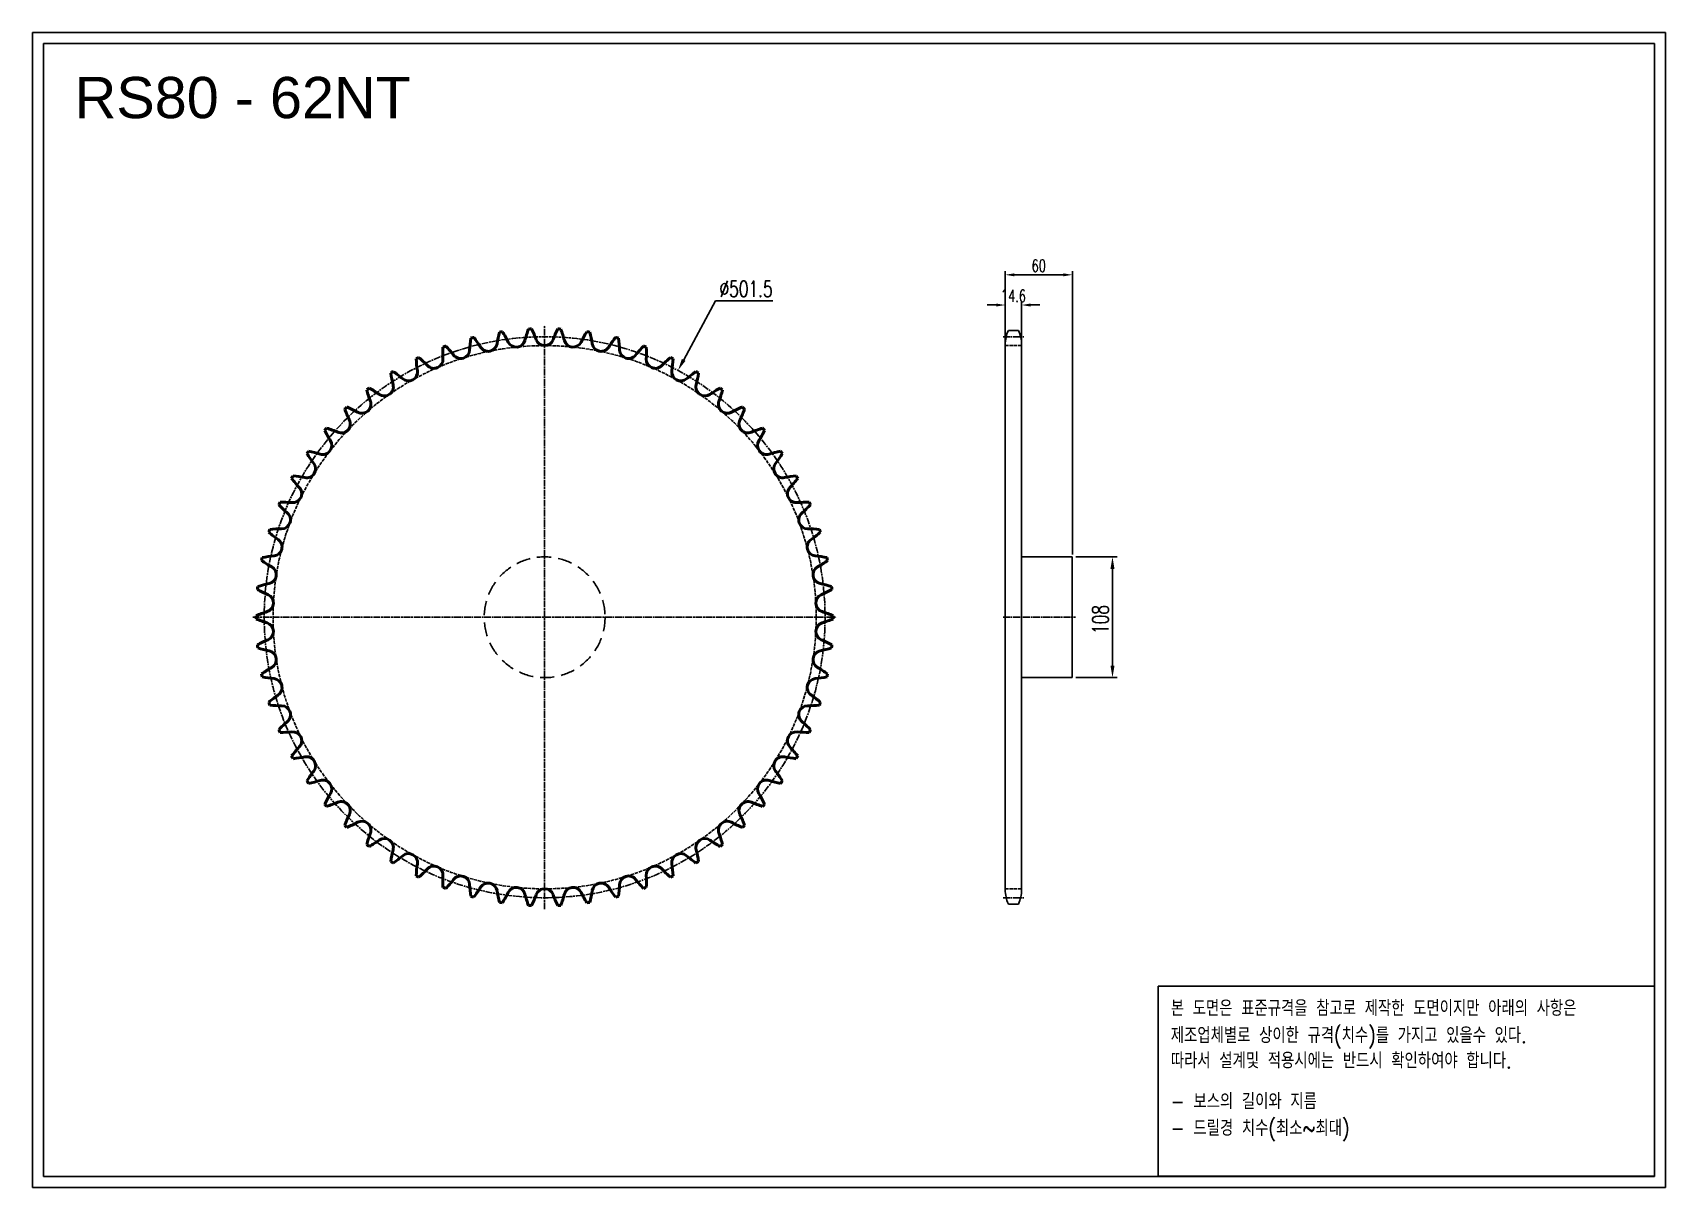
# Model space of a CAD drawing. Header units: millimetres. Extents: x -65254 to -63794, y 20705 to 21737.
import ezdxf

# ---------------------------------------------------------------- set-up
doc = ezdxf.new("R2010")
doc.units = ezdxf.units.MM
for name, pattern in [('AM_ISO02W050', [7.5, 6, -1.5]), ('AM_ISO02W050x2', [3.75, 3, -0.75]), ('AM_ISO08W050', [18, 12, -1.5, 3, -1.5]), ('AM_ISO08W050x2', [9, 6, -0.75, 1.5, -0.75]), ('HIDDEN', [9.525, 6.35, -3.175])]:
    doc.linetypes.add(name, pattern=pattern)
for name, color, linetype, lineweight in [('AM_0N', 7, 'Continuous', 50), ('AM_3N', 6, 'AM_ISO02W050', 25), ('AM_7', 4, 'AM_ISO08W050', 25), ('AM_7N', 4, 'AM_ISO08W050', 25)]:
    doc.layers.add(name, color=color, linetype=linetype, lineweight=lineweight)
doc.layers.add('HL', color=2, linetype='HIDDEN')
doc.layers.add('S-DIM', color=7, linetype='Continuous')
doc.styles.add('HAN', font='ROMANS.shx', dxfattribs={"width": 0.7, "bigfont": 'whgtxt.shx'})
doc.styles.add('HSG', font='SIMPLEX.shx', dxfattribs={"width": 0.7, "bigfont": 'HSG.shx'})
doc.styles.get("Standard").update_dxf_attribs({"font": 'arial.ttf'})
doc.dimstyles.new('APP23', dxfattribs={"dimscale": 4.5, "dimtxt": 2.4, "dimasz": 1.8, "dimexe": 0.7, "dimexo": 0.5, "dimgap": 0.6, "dimtad": 1, "dimtoh": 1, "dimdec": 1, "dimrnd": 0.01, "dimzin": 9, "dimdsep": 46, "dimtxsty": 'HSG', "dimcen": 0, "dimclrd": 1, "dimclre": 1, "dimclrt": 256, "dimazin": 2, "dimtp": 1, "dimtm": 1, "dimtfac": 0.5, "dimtdec": 1, "dimtix": 1, "dimtofl": 0, "dimtmove": 0, "dimatfit": 3, "dimfxl": 0, "dimtvp": 1, "dimtolj": 2, "dimlwd": -1, "dimlwe": -1, "dimarcsym": 0})
doc.dimstyles.new('APP28', dxfattribs={"dimscale": 6, "dimtxt": 2.4, "dimasz": 1.8, "dimexe": 0.7, "dimexo": 0.5, "dimgap": 0.6, "dimtad": 1, "dimtoh": 1, "dimdec": 1, "dimrnd": 0.01, "dimzin": 9, "dimdsep": 46, "dimtxsty": 'HSG', "dimcen": 0, "dimclrd": 1, "dimclre": 1, "dimclrt": 256, "dimazin": 2, "dimtp": 1, "dimtm": 1, "dimtfac": 0.5, "dimtdec": 1, "dimtofl": 0, "dimtmove": 0, "dimatfit": 3, "dimfxl": 0, "dimtvp": 1, "dimtolj": 2, "dimlwd": -1, "dimlwe": -1, "dimarcsym": 0})

# ---------------------------------------------------------------- blocks, each defined once
blk = doc.blocks.new('*D1')
at = {"layer": 'Defpoints', "color": 0, "transparency": 16777216}
for p in [(-64324.1, 21268.6), (-64324.1, 21160.6), (-64288.2, 21160.6)]:
    blk.add_point(p, dxfattribs=at)
at = {"layer": 'S-DIM', "color": 1, "transparency": 16777216}
for p, q in [((-64321.1, 21268.6), (-64284, 21268.6)), ((-64288.2, 21257.8), (-64288.2, 21171.4)), ((-64321.1, 21160.6), (-64284, 21160.6))]:
    blk.add_line(p, q, dxfattribs=at)
for points in [[(-64290, 21257.8), (-64286.4, 21257.8), (-64288.2, 21268.6)], [(-64290, 21171.4), (-64286.4, 21171.4), (-64288.2, 21160.6)]]:
    blk.add_solid(points, dxfattribs=at)
at = {"layer": 'S-DIM', "transparency": 16777216, "insert": (-64299, 21212.5), "char_height": 14.4, "attachment_point": 5, "rotation": 90, "style": 'HSG'}
blk.add_mtext('\\A2;108', dxfattribs=at)
blk = doc.blocks.new('*D2')
at = {"layer": 'Defpoints', "color": 0, "transparency": 16777216}
for p in [(-64369.5, 21493.7), (-64384.1, 21457.4), (-64369.5, 21457.4)]:
    blk.add_point(p, dxfattribs=at)
at = {"layer": 'S-DIM', "color": 1, "transparency": 16777216}
for p, q in [((-64392.2, 21493.7), (-64400.3, 21493.7)), ((-64384.1, 21459.6), (-64384.1, 21496.8)), ((-64369.5, 21459.6), (-64369.5, 21496.8)), ((-64361.4, 21493.7), (-64353.3, 21493.7))]:
    blk.add_line(p, q, dxfattribs=at)
for points in [[(-64392.2, 21495), (-64392.2, 21492.3), (-64384.1, 21493.7)], [(-64361.4, 21495), (-64361.4, 21492.3), (-64369.5, 21493.7)]]:
    blk.add_solid(points, dxfattribs=at)
at = {"layer": 'S-DIM', "transparency": 16777216, "insert": (-64376.8, 21501.8), "char_height": 10.8, "attachment_point": 5, "style": 'HSG'}
blk.add_mtext('\\A2;14.6', dxfattribs=at)
blk = doc.blocks.new('*D3')
at = {"layer": 'Defpoints', "color": 0, "transparency": 16777216}
for p in [(-64324.1, 21520.7), (-64384.1, 21457.4), (-64324.1, 21268.6)]:
    blk.add_point(p, dxfattribs=at)
at = {"layer": 'S-DIM', "color": 1, "transparency": 16777216}
for p, q in [((-64384.1, 21459.6), (-64384.1, 21523.8)), ((-64376, 21520.7), (-64332.2, 21520.7)), ((-64324.1, 21270.8), (-64324.1, 21523.8))]:
    blk.add_line(p, q, dxfattribs=at)
for points in [[(-64376, 21522), (-64376, 21519.3), (-64384.1, 21520.7)], [(-64332.2, 21522), (-64332.2, 21519.3), (-64324.1, 21520.7)]]:
    blk.add_solid(points, dxfattribs=at)
at = {"layer": 'S-DIM', "transparency": 16777216, "insert": (-64354.1, 21528.8), "char_height": 10.8, "attachment_point": 5, "style": 'HSG'}
blk.add_mtext('\\A2;60', dxfattribs=at)
blk = doc.blocks.new('*D4')
at = {"layer": 'Defpoints', "color": 0, "transparency": 16777216}
for p in [(-64676.7, 21435.2), (-64915.1, 20994)]:
    blk.add_point(p, dxfattribs=at)
at = {"layer": 'S-DIM', "color": 1, "transparency": 16777216}
for p, q in [((-64643.2, 21497.3), (-64671.6, 21444.7)), ((-64592, 21497.3), (-64643.2, 21497.3))]:
    blk.add_line(p, q, dxfattribs=at)
blk.add_solid([(-64673.2, 21445.5), (-64670, 21443.8), (-64676.7, 21435.2)], dxfattribs=at)
at = {"layer": 'S-DIM', "transparency": 16777216, "insert": (-64615.8, 21508.1), "char_height": 14.4, "attachment_point": 5, "style": 'HSG'}
blk.add_mtext('\\A2;∅501.5', dxfattribs=at)
blk = doc.blocks.new('notice1')
at = {"color": 4}
blk.add_lwpolyline([(-22142.12, 1735.9), (-22053.8, 1735.9), (-22053.8, 1702.07), (-22142.12, 1702.07)], close=True, dxfattribs=at)
at = {"color": 4, "style": 'HAN', "width": 0.8}
for s, p in [('본 도면은 표준규격을 참고로 제작한 도면이지만 아래의 사항은', (-22139.9, 1730.62)), ('제조업체별로 상이한 규격(치수)를 가지고 있을수 있다.', (-22139.9, 1725.78)), ('따라서 설계및 적용시에는 반드시 확인하여야 합니다.', (-22139.9, 1721.28)), ('- 보스의 길이와 지름', (-22139.9, 1714.03)), ('- 드릴경 치수(최소~최대)', (-22139.9, 1709.27))]:
    blk.add_text(s, height=2.7949, dxfattribs=at).set_placement(p)

msp = doc.modelspace()

# ---------------------------------------------------------------- linework, layer by layer
for p, q in [((-64381.31, 21470.92), (-64372.31, 21470.92)), ((-64384.11, 21458.22), (-64384.11, 20970.92)), ((-64369.51, 21458.22), (-64369.51, 20970.92)), ((-64369.51, 21268.57), (-64324.11, 21268.57)), ((-64324.11, 21268.57), (-64324.11, 21160.57)), ((-64324.11, 21160.57), (-64369.51, 21160.57)), ((-64381.31, 20958.22), (-64372.31, 20958.22))]:
    msp.add_line(p, q)
for points in [[(-65253.71, 21737.15), (-63793.87, 21737.15), (-63793.87, 20704.94), (-65253.71, 20704.94)], [(-65243.88, 21727.32), (-63803.7, 21727.32), (-63803.7, 20714.77), (-65243.88, 20714.77)]]:
    msp.add_lwpolyline(points, close=True)
for centre, start, end in [((-64353.91, 21458.22), 155.13196, 180), ((-64399.71, 21458.22), 0, 24.86804), ((-64353.91, 20970.92), 180, 204.86804), ((-64399.71, 20970.92), 335.13196, 0)]:
    msp.add_arc(centre, 30.2, start, end)
at = {"layer": 'AM_0N'}
for centre, radius, start, end in [((-64741.26, 21446.39), 121.96, 171.68623, 176.69355), ((-64795.93, 21214.57), 258.04, 104.21231, 104.81994), ((-64956.24, 21390.73), 121.96, 32.33871, 37.34603), ((-64718.09, 21439.67), 121.96, 165.87978, 170.8871), ((-64795.93, 21214.57), 258.04, 98.40586, 99.01349), ((-64937.6, 21406.04), 121.96, 26.53226, 31.53958), ((-64821.31, 21464.11), 8.02, 206.53226, 345.08065), ((-64695.71, 21430.64), 121.96, 160.07333, 165.08065), ((-64795.93, 21214.57), 258.04, 92.59941, 93.20704), ((-64917.5, 21419.39), 121.96, 20.72581, 25.73313), ((-64795.93, 21465.39), 8.02, 200.72581, 339.27419), ((-64674.37, 21419.39), 121.96, 154.26687, 159.27419), ((-64795.93, 21214.57), 258.04, 86.79296, 87.40059), ((-64896.15, 21430.64), 121.96, 14.91935, 19.92667), ((-64770.56, 21464.11), 8.02, 194.91935, 333.46774), ((-64654.27, 21406.04), 121.96, 148.46042, 153.46774), ((-64795.93, 21214.57), 258.04, 80.98651, 81.59414), ((-64873.78, 21439.67), 121.96, 9.1129, 14.12022), ((-64635.62, 21390.73), 121.96, 142.65397, 147.66129), ((-64795.93, 21214.57), 258.04, 75.18006, 75.78769), ((-64850.61, 21446.39), 121.96, 3.30645, 8.31377), ((-64795.93, 21214.57), 258.04, 115.82522, 116.43285), ((-64789.04, 21452.65), 121.96, 183.29913, 188.30645), ((-64988.42, 21354.85), 121.96, 43.95161, 48.95893), ((-64894.85, 21445.07), 8.02, 223.95161, 2.5), ((-64764.99, 21450.73), 121.96, 177.49268, 182.5), ((-64795.93, 21214.57), 258.04, 110.01877, 110.6264), ((-64973.24, 21373.61), 121.96, 38.14516, 43.15248), ((-64871.02, 21453.89), 8.02, 218.14516, 356.69355), ((-64846.42, 21460.26), 8.02, 212.33871, 350.8871), ((-64745.44, 21460.26), 8.02, 189.1129, 327.66129), ((-64720.85, 21453.89), 8.02, 183.30645, 321.85484), ((-64618.63, 21373.61), 121.96, 136.84752, 141.85484), ((-64795.93, 21214.57), 258.04, 69.3736, 69.98123), ((-64697.02, 21445.07), 8.02, 177.5, 316.04839), ((-64826.87, 21450.73), 121.96, 357.5, 2.50732), ((-64603.45, 21354.85), 121.96, 131.04107, 136.04839), ((-64795.93, 21214.57), 258.04, 63.56715, 64.17478), ((-64802.82, 21452.65), 121.96, 351.69355, 356.70087), ((-64795.93, 21214.57), 258.04, 121.63167, 122.2393), ((-64813.17, 21452.13), 121.96, 189.10558, 194.1129), ((-65001.63, 21334.66), 121.96, 49.75806, 54.76538), ((-64917.66, 21433.88), 8.02, 229.75806, 8.30645), ((-64674.21, 21433.88), 8.02, 171.69355, 310.24194), ((-64590.24, 21334.66), 121.96, 125.23462, 130.24194), ((-64795.93, 21214.57), 258.04, 57.7607, 58.36833), ((-64778.7, 21452.13), 121.96, 345.8871, 350.89442), ((-64795.93, 21214.57), 258.04, 127.43812, 128.04575), ((-64837.11, 21449.17), 121.96, 194.91203, 199.91935), ((-65012.72, 21313.23), 121.96, 55.56452, 60.57184), ((-64939.22, 21420.44), 8.02, 235.56452, 14.1129), ((-64652.65, 21420.44), 8.02, 165.8871, 304.43548), ((-64579.15, 21313.23), 121.96, 119.42816, 124.43548), ((-64754.76, 21449.17), 121.96, 340.08065, 345.08797), ((-64795.93, 21214.57), 258.04, 51.95425, 52.56188), ((-64795.93, 21214.57), 258.04, 133.24457, 133.8522), ((-65021.59, 21290.8), 121.96, 61.37097, 66.37829), ((-64959.31, 21404.88), 8.02, 241.37097, 19.91935), ((-64632.55, 21404.88), 8.02, 160.08065, 298.62903), ((-64570.28, 21290.8), 121.96, 113.62171, 118.62903), ((-64795.93, 21214.57), 258.04, 46.1478, 46.75543), ((-64977.73, 21387.38), 8.02, 247.17742, 25.72581), ((-64860.63, 21443.8), 121.96, 200.71849, 205.72581), ((-64614.14, 21387.38), 8.02, 154.27419, 292.82258), ((-64731.23, 21443.8), 121.96, 334.27419, 339.28151), ((-64994.28, 21368.1), 8.02, 252.98387, 31.53226), ((-64795.93, 21214.57), 258.04, 139.05102, 139.65865), ((-64883.49, 21436.08), 121.96, 206.52494, 211.53226), ((-65028.14, 21267.58), 121.96, 67.17742, 72.18474), ((-64563.72, 21267.58), 121.96, 107.81526, 112.82258), ((-64597.59, 21368.1), 8.02, 148.46774, 287.01613), ((-64708.37, 21436.08), 121.96, 328.46774, 333.47506), ((-64795.93, 21214.57), 258.04, 40.34135, 40.94898), ((-64795.93, 21214.57), 258.04, 144.85748, 145.46511), ((-64905.45, 21426.08), 121.96, 212.33139, 217.33871), ((-65032.32, 21243.81), 121.96, 72.98387, 77.99119), ((-64559.55, 21243.81), 121.96, 102.00881, 107.01613), ((-64686.41, 21426.08), 121.96, 322.66129, 327.66861), ((-64795.93, 21214.57), 258.04, 34.53489, 35.14252), ((-65008.79, 21347.25), 8.02, 258.79032, 37.33871), ((-64583.07, 21347.25), 8.02, 142.66129, 281.20968), ((-64795.93, 21214.57), 258.04, 150.66393, 151.27156), ((-64926.29, 21413.92), 121.96, 218.13784, 223.14516), ((-65021.12, 21325.03), 8.02, 264.59677, 43.14516), ((-65034.06, 21219.75), 121.96, 78.79032, 83.79764), ((-64557.81, 21219.75), 121.96, 96.20236, 101.20968), ((-64570.74, 21325.03), 8.02, 136.85484, 275.40323), ((-64665.58, 21413.92), 121.96, 316.85484, 321.86216), ((-64795.93, 21214.57), 258.04, 28.72844, 29.33607), ((-64795.93, 21214.57), 258.04, 156.47038, 157.07801), ((-64945.79, 21399.7), 121.96, 223.94429, 228.95161), ((-65033.36, 21195.63), 121.96, 84.59677, 89.60409), ((-64558.5, 21195.63), 121.96, 90.39591, 95.40323), ((-64646.08, 21399.7), 121.96, 311.04839, 316.05571), ((-64795.93, 21214.57), 258.04, 22.92199, 23.52962), ((-65031.14, 21301.68), 8.02, 270.40323, 48.95161), ((-64560.72, 21301.68), 8.02, 131.04839, 269.59677), ((-64795.93, 21214.57), 258.04, 162.27683, 162.88446), ((-64963.75, 21383.59), 121.96, 229.75074, 234.75806), ((-65030.23, 21171.71), 121.96, 90.40323, 95.41055), ((-64561.64, 21171.71), 121.96, 84.58945, 89.59677), ((-64628.12, 21383.59), 121.96, 305.24194, 310.24926), ((-64795.93, 21214.57), 258.04, 17.11554, 17.72317), ((-65038.75, 21277.44), 8.02, 276.20968, 54.75806), ((-64553.12, 21277.44), 8.02, 125.24194, 263.79032), ((-64795.93, 21214.57), 258.04, 168.08328, 168.69091), ((-64979.99, 21365.75), 121.96, 235.5572, 240.56452), ((-65024.69, 21148.22), 121.96, 96.20968, 101.217), ((-65043.86, 21252.55), 8.02, 282.01613, 60.56452), ((-64548, 21252.55), 8.02, 119.43548, 257.98387), ((-64567.18, 21148.22), 121.96, 78.783, 83.79032), ((-64611.88, 21365.75), 121.96, 299.43548, 304.4428), ((-64795.93, 21214.57), 258.04, 11.30909, 11.91672), ((-64795.93, 21214.57), 258.04, 173.88973, 174.49736), ((-65016.81, 21125.42), 121.96, 102.01613, 107.02345), ((-64575.06, 21125.42), 121.96, 72.97655, 77.98387), ((-64795.93, 21214.57), 258.04, 5.50264, 6.11027), ((-64994.34, 21346.35), 121.96, 241.36365, 246.37097), ((-65046.44, 21227.27), 8.02, 287.82258, 66.37097), ((-64545.43, 21227.27), 8.02, 113.62903, 252.17742), ((-64597.53, 21346.35), 121.96, 293.62903, 298.63635), ((-64795.93, 21214.57), 258.04, 179.69619, 180.30381), ((-65006.65, 21103.53), 121.96, 107.82258, 112.8299), ((-65006.65, 21325.6), 121.96, 247.1701, 252.17742), ((-64585.21, 21103.53), 121.96, 67.1701, 72.17742), ((-64585.21, 21325.6), 121.96, 287.82258, 292.8299), ((-64795.93, 21214.57), 258.04, 359.69619, 0.30381), ((-65046.44, 21201.86), 8.02, 293.62903, 72.17742), ((-64545.43, 21201.86), 8.02, 107.82258, 246.37097), ((-64994.34, 21082.78), 121.96, 113.62903, 118.63635), ((-64795.93, 21214.57), 258.04, 185.50264, 186.11027), ((-65016.81, 21303.72), 121.96, 252.97655, 257.98387), ((-65043.86, 21176.59), 8.02, 299.43548, 77.98387), ((-64548, 21176.59), 8.02, 102.01613, 240.56452), ((-64575.06, 21303.72), 121.96, 282.01613, 287.02345), ((-64597.53, 21082.78), 121.96, 61.36365, 66.37097), ((-64795.93, 21214.57), 258.04, 353.88973, 354.49736), ((-64979.99, 21063.39), 121.96, 119.43548, 124.4428), ((-64611.88, 21063.39), 121.96, 55.5572, 60.56452), ((-64795.93, 21214.57), 258.04, 191.30909, 191.91672), ((-65024.69, 21280.91), 121.96, 258.783, 263.79032), ((-65038.75, 21151.7), 8.02, 305.24194, 83.79032), ((-64553.12, 21151.7), 8.02, 96.20968, 234.75806), ((-64567.18, 21280.91), 121.96, 276.20968, 281.217), ((-64795.93, 21214.57), 258.04, 348.08328, 348.69091), ((-64963.75, 21045.54), 121.96, 125.24194, 130.24926), ((-64795.93, 21214.57), 258.04, 197.11554, 197.72317), ((-64628.12, 21045.54), 121.96, 49.75074, 54.75806), ((-64795.93, 21214.57), 258.04, 342.27683, 342.88446), ((-65030.23, 21257.43), 121.96, 264.58945, 269.59677), ((-65031.14, 21127.46), 8.02, 311.04839, 89.59677), ((-64560.72, 21127.46), 8.02, 90.40323, 228.95161), ((-64561.64, 21257.43), 121.96, 270.40323, 275.41055), ((-64945.79, 21029.43), 121.96, 131.04839, 136.05571), ((-64795.93, 21214.57), 258.04, 202.92199, 203.52962), ((-65033.36, 21233.51), 121.96, 270.39591, 275.40323), ((-65021.12, 21104.11), 8.02, 316.85484, 95.40323), ((-64570.74, 21104.11), 8.02, 84.59677, 223.14516), ((-64558.5, 21233.51), 121.96, 264.59677, 269.60409), ((-64646.08, 21029.43), 121.96, 43.94429, 48.95161), ((-64795.93, 21214.57), 258.04, 336.47038, 337.07801), ((-64926.29, 21015.22), 121.96, 136.85484, 141.86216), ((-64665.58, 21015.22), 121.96, 38.13784, 43.14516), ((-64795.93, 21214.57), 258.04, 208.72844, 209.33607), ((-65034.06, 21209.39), 121.96, 276.20236, 281.20968), ((-65008.79, 21081.89), 8.02, 322.66129, 101.20968), ((-64583.07, 21081.89), 8.02, 78.79032, 217.33871), ((-64557.81, 21209.39), 121.96, 258.79032, 263.79764), ((-64795.93, 21214.57), 258.04, 330.66393, 331.27156), ((-64905.45, 21003.06), 121.96, 142.66129, 147.66861), ((-64795.93, 21214.57), 258.04, 214.53489, 215.14252), ((-65032.32, 21185.33), 121.96, 282.00881, 287.01613), ((-64994.28, 21061.04), 8.02, 328.46774, 107.01613), ((-64597.59, 21061.04), 8.02, 72.98387, 211.53226), ((-64559.55, 21185.33), 121.96, 252.98387, 257.99119), ((-64686.41, 21003.06), 121.96, 32.33139, 37.33871), ((-64795.93, 21214.57), 258.04, 324.85748, 325.46511), ((-64883.49, 20993.06), 121.96, 148.46774, 153.47506), ((-64708.37, 20993.06), 121.96, 26.52494, 31.53226), ((-64795.93, 21214.57), 258.04, 220.34135, 220.94898), ((-65028.14, 21161.56), 121.96, 287.81526, 292.82258), ((-64977.73, 21041.76), 8.02, 334.27419, 112.82258), ((-64860.63, 20985.34), 121.96, 154.27419, 159.28151), ((-64614.14, 21041.76), 8.02, 67.17742, 205.72581), ((-64731.23, 20985.34), 121.96, 20.71849, 25.72581), ((-64563.72, 21161.56), 121.96, 247.17742, 252.18474), ((-64795.93, 21214.57), 258.04, 319.05102, 319.65865), ((-64795.93, 21214.57), 258.04, 226.1478, 226.75543), ((-65021.59, 21138.34), 121.96, 293.62171, 298.62903), ((-64959.31, 21024.25), 8.02, 340.08065, 118.62903), ((-64632.55, 21024.25), 8.02, 61.37097, 199.91935), ((-64570.28, 21138.34), 121.96, 241.37097, 246.37829), ((-64795.93, 21214.57), 258.04, 313.24457, 313.8522), ((-64837.11, 20979.97), 121.96, 160.08065, 165.08797), ((-64795.93, 21214.57), 258.04, 231.95425, 232.56188), ((-65012.72, 21115.9), 121.96, 299.42816, 304.43548), ((-64939.22, 21008.7), 8.02, 345.8871, 124.43548), ((-64652.65, 21008.7), 8.02, 55.56452, 194.1129), ((-64579.15, 21115.9), 121.96, 235.56452, 240.57184), ((-64754.76, 20979.97), 121.96, 14.91203, 19.91935), ((-64795.93, 21214.57), 258.04, 307.43812, 308.04575), ((-64813.17, 20977.01), 121.96, 165.8871, 170.89442), ((-64795.93, 21214.57), 258.04, 237.7607, 238.36833), ((-65001.63, 21094.48), 121.96, 305.23462, 310.24194), ((-64917.66, 20995.26), 8.02, 351.69355, 130.24194), ((-64789.04, 20976.48), 121.96, 171.69355, 176.70087), ((-64674.21, 20995.26), 8.02, 49.75806, 188.30645), ((-64802.82, 20976.48), 121.96, 3.29913, 8.30645), ((-64590.24, 21094.48), 121.96, 229.75806, 234.76538), ((-64795.93, 21214.57), 258.04, 301.63167, 302.2393), ((-64778.7, 20977.01), 121.96, 9.10558, 14.1129), ((-64795.93, 21214.57), 258.04, 243.56715, 244.17478), ((-64988.42, 21074.28), 121.96, 311.04107, 316.04839), ((-64894.85, 20984.07), 8.02, 357.5, 136.04839), ((-64764.99, 20978.4), 121.96, 177.5, 182.50732), ((-64973.24, 21055.53), 121.96, 316.84752, 321.85484), ((-64871.02, 20975.25), 8.02, 3.30645, 141.85484), ((-64720.85, 20975.25), 8.02, 38.14516, 176.69355), ((-64618.63, 21055.53), 121.96, 218.14516, 223.15248), ((-64697.02, 20984.07), 8.02, 43.95161, 182.5), ((-64826.87, 20978.4), 121.96, 357.49268, 2.5), ((-64603.45, 21074.28), 121.96, 223.95161, 228.95893), ((-64795.93, 21214.57), 258.04, 295.82522, 296.43285), ((-64795.93, 21214.57), 258.04, 249.3736, 249.98123), ((-64741.26, 20982.74), 121.96, 183.30645, 188.31377), ((-64795.93, 21214.57), 258.04, 255.18006, 255.78769), ((-64956.24, 21038.41), 121.96, 322.65397, 327.66129), ((-64846.42, 20968.88), 8.02, 9.1129, 147.66129), ((-64718.09, 20989.47), 121.96, 189.1129, 194.12022), ((-64937.6, 21023.09), 121.96, 328.46042, 333.46774), ((-64821.31, 20965.03), 8.02, 14.91935, 153.46774), ((-64695.71, 20998.5), 121.96, 194.91935, 199.92667), ((-64917.5, 21009.74), 121.96, 334.26687, 339.27419), ((-64795.93, 20963.74), 8.02, 20.72581, 159.27419), ((-64674.37, 21009.74), 121.96, 200.72581, 205.73313), ((-64896.15, 20998.5), 121.96, 340.07333, 345.08065), ((-64770.56, 20965.03), 8.02, 26.53226, 165.08065), ((-64654.27, 21023.09), 121.96, 206.53226, 211.53958), ((-64873.78, 20989.47), 121.96, 345.87978, 350.8871), ((-64745.44, 20968.88), 8.02, 32.33871, 170.8871), ((-64635.62, 21038.41), 121.96, 212.33871, 217.34603), ((-64795.93, 21214.57), 258.04, 284.21231, 284.81994), ((-64850.61, 20982.74), 121.96, 351.68623, 356.69355), ((-64795.93, 21214.57), 258.04, 290.01877, 290.6264), ((-64795.93, 21214.57), 258.04, 260.98651, 261.59414), ((-64795.93, 21214.57), 258.04, 266.79296, 267.40059), ((-64795.93, 21214.57), 258.04, 272.59941, 273.20704), ((-64795.93, 21214.57), 258.04, 278.40586, 279.01349)]:
    msp.add_arc(centre, radius, start, end, dxfattribs=at)
at = {"layer": 'AM_3N', "linetype": 'AM_ISO02W050x2'}
for p, q in [((-64384.11, 21457.37), (-64369.51, 21457.37)), ((-64384.11, 20971.76), (-64369.51, 20971.76))]:
    msp.add_line(p, q, dxfattribs=at)
msp.add_circle((-64795.93, 21214.57), 242.8, dxfattribs=at)
at = {"layer": 'AM_7', "linetype": 'AM_ISO08W050x2'}
for p, q in [((-64386.05, 21465.31), (-64367.56, 21465.31)), ((-64386.05, 21214.57), (-64321.29, 21214.57)), ((-64386.05, 20963.82), (-64367.56, 20963.82))]:
    msp.add_line(p, q, dxfattribs=at)
msp.add_circle((-64795.93, 21214.57), 250.74, dxfattribs=at)
at = {"layer": 'AM_7N', "linetype": 'AM_ISO08W050x2'}
for p, q in [((-64795.93, 20953.53), (-64795.93, 21475.61)), ((-65056.98, 21214.57), (-64534.89, 21214.57))]:
    msp.add_line(p, q, dxfattribs=at)
at = {"layer": 'HL', "ltscale": 2}
msp.add_circle((-64795.93, 21214.57), 54, dxfattribs=at)

# ---------------------------------------------------------------- block references
at = {"xscale": 5.021469573119999, "yscale": 5.021469573119999, "zscale": 5.021469573119999}
msp.add_blockref('notice1', (46938.77, 12167.89), dxfattribs=at)

# ---------------------------------------------------------------- texts
msp.add_text('RS80 - 62NT', height=36.8646).set_placement((-65216.11, 21660.71))

# ---------------------------------------------------------------- dimensions: what is measured, and where the dimension line sits
at = {"layer": 'S-DIM'}
dim = msp.add_linear_dim(base=(-64324.11, 21520.69), p1=(-64384.11, 21457.37), p2=(-64324.11, 21268.57), dimstyle='APP23', dxfattribs=at)
dim.commit()
dim.dimension.update_dxf_attribs({"geometry": '*D3', "text_midpoint": (-64354.11, 21528.79)})
dim = msp.add_diameter_dim_2p(p1=(-64915.14, 20993.97), p2=(-64676.73, 21435.17), dimstyle='APP28', dxfattribs=at)
dim.commit()
dim.dimension.update_dxf_attribs({"geometry": '*D4', "text_midpoint": (-64615.8, 21497.29), "dimtype": 131})
dim = msp.add_linear_dim(base=(-64369.51, 21493.69), p1=(-64384.11, 21457.37), p2=(-64369.51, 21457.37), dimstyle='APP23', dxfattribs=at)
dim.commit()
dim.dimension.update_dxf_attribs({"geometry": '*D2', "text_midpoint": (-64376.81, 21493.69), "dimtype": 128})
dim = msp.add_linear_dim(base=(-64288.23, 21160.57), p1=(-64324.11, 21268.57), p2=(-64324.11, 21160.57), angle=90, dimstyle='APP28', dxfattribs=at)
dim.commit()
dim.dimension.update_dxf_attribs({"geometry": '*D1', "text_midpoint": (-64288.23, 21212.53), "dimtype": 128})

doc.saveas('drawing.dxf')
